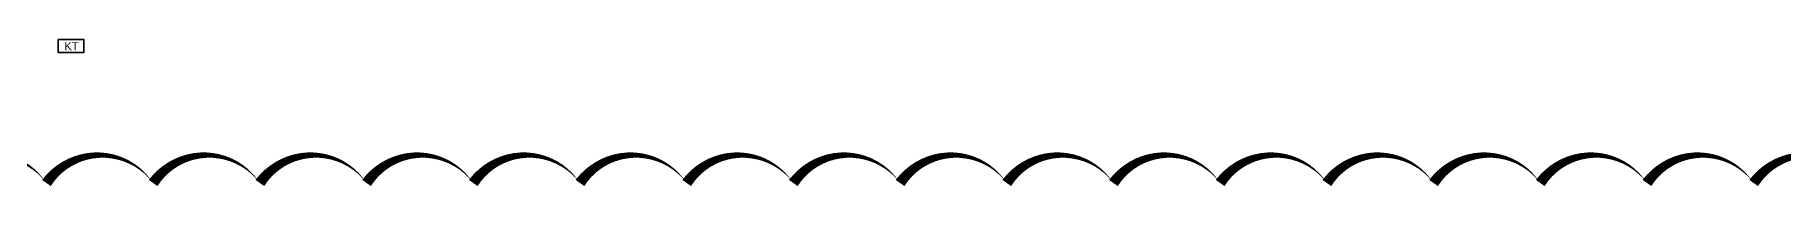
# Model space of a CAD drawing. Header units: millimetres. Extents: x 1109421 to 1726579, y -247837 to 144927.
# Drawn here: x 1196525 to 1278440, y 67537 to 74484 of the extents above; entities that cross this region are included whole.
import ezdxf

# ---------------------------------------------------------------- set-up
doc = ezdxf.new("R2010")
doc.units = ezdxf.units.MM
doc.header["$LTSCALE"] = 600
doc.header["$MEASUREMENT"] = 0
doc.linetypes.add('DASHED', pattern=[0.75, 0.5, -0.25])
doc.layers.add('PCCC-BAO CHAY - DAY', color=3, linetype='DASHED', lineweight=35)
doc.layers.add('PCCC-BAOCHAY-THIETBI', color=6, linetype='Continuous', lineweight=35)
doc.styles.add('chu theo TCVN', font='arial.ttf')

# ---------------------------------------------------------------- blocks, each defined once
blk = doc.blocks.new('HOP KY THUAT')
at = {"layer": 'PCCC-BAOCHAY-THIETBI'}
blk.add_lwpolyline([(0, 4), (0, 0), (8, 0), (8, 4)], close=True, dxfattribs=at)
at = {"layer": 'PCCC-BAOCHAY-THIETBI', "style": 'chu theo TCVN'}
blk.add_text('KT', height=2.5, dxfattribs=at).set_placement((1.89, 0.69))

msp = doc.modelspace()

# ---------------------------------------------------------------- linework, layer by layer
at = {"layer": 'PCCC-BAO CHAY - DAY'}
msp.add_lwpolyline([(1282062.4, 67788.3, 0, 500, 0.5205671), (1277062.4, 67788.3, 0, 500, 0.5205671), (1272062.4, 67788.3, 0, 500, 0.5205671), (1267062.4, 67788.3, 0, 500, 0.5205671), (1262062.4, 67788.3, 0, 500, 0.5205671), (1257062.4, 67788.3, 0, 500, 0.5205671), (1252062.4, 67788.3, 0, 500, 0.5205671), (1247062.4, 67788.3, 0, 500, 0.5205671), (1242062.4, 67788.3, 0, 500, 0.5205671), (1237062.4, 67788.3, 0, 500, 0.5205671), (1232062.4, 67788.3, 0, 500, 0.5205671), (1227062.4, 67788.3, 0, 500, 0.5205671), (1222062.4, 67788.3, 0, 500, 0.5205671), (1217062.4, 67788.3, 0, 500, 0.5205671), (1212062.4, 67788.3, 0, 500, 0.5205671), (1207062.4, 67788.3, 0, 500, 0.5205671), (1202062.4, 67788.3, 0, 500, 0.5205671), (1197062.4, 67788.3, 0, 500, 0.5205671), (1192062.4, 67788.3, 0, 500, 0.5205671)], format="xyseb", dxfattribs=at)

# ---------------------------------------------------------------- block references
at = {"layer": 'PCCC-BAOCHAY-THIETBI', "xscale": 150, "yscale": 150, "zscale": 150}
msp.add_blockref('HOP KY THUAT', (1197617.3, 73884.3), dxfattribs=at)

doc.saveas('drawing.dxf')
